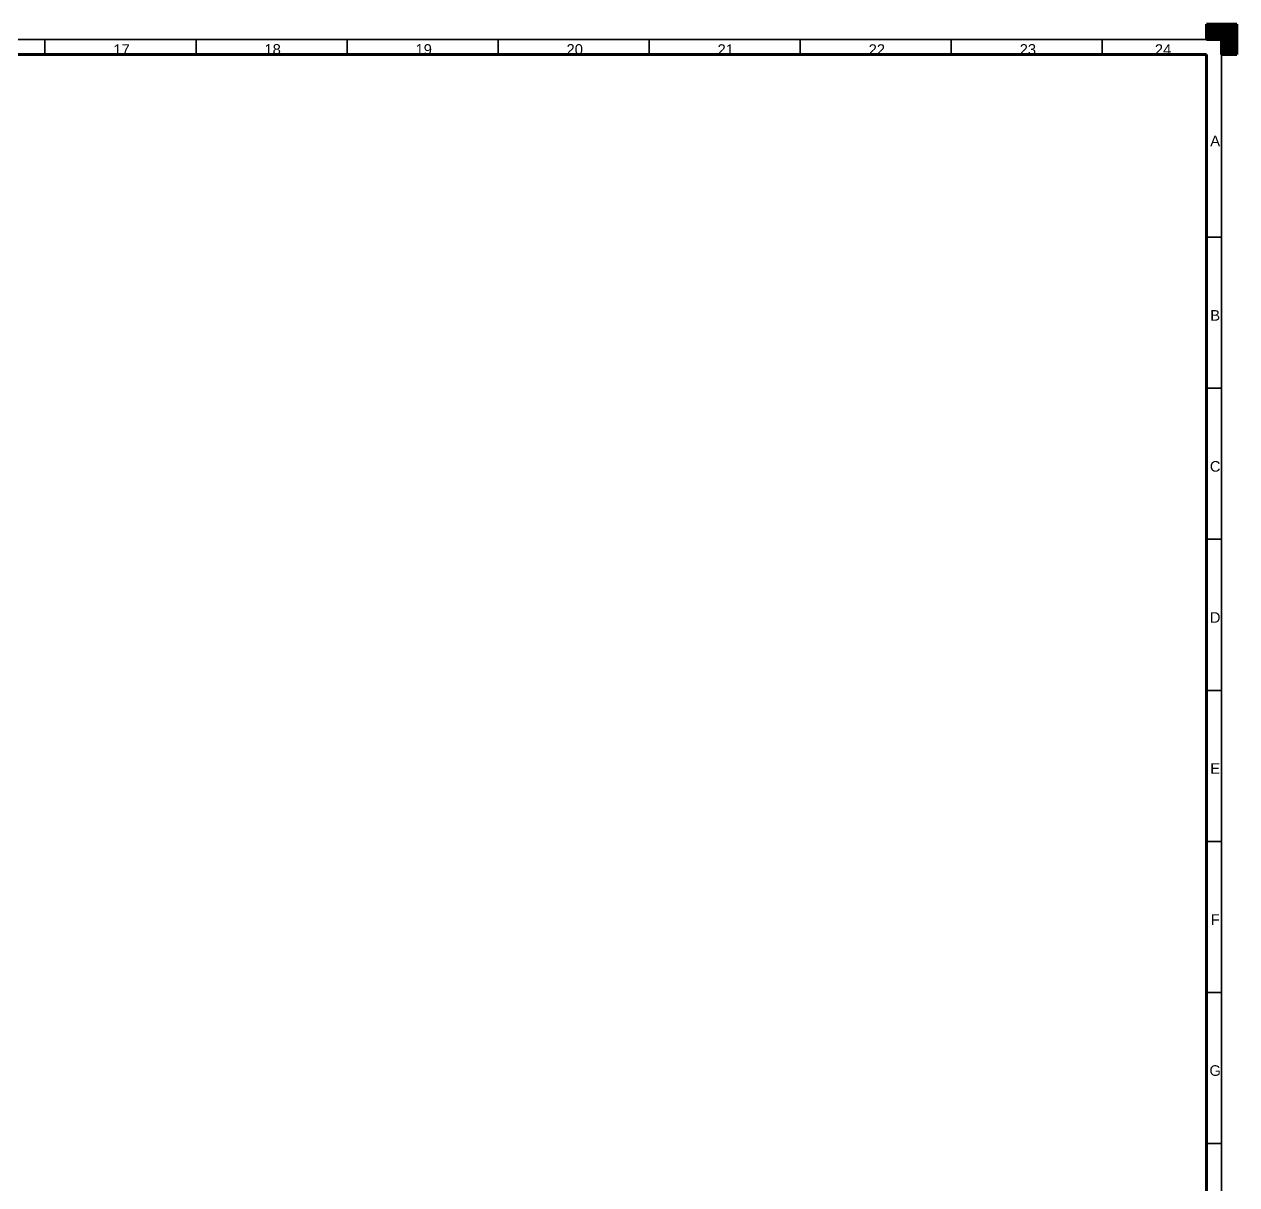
# Model space of a CAD drawing. Header units: millimetres. Extents: x 0 to 1189, y 0 to 841.
# Drawn here: x 787.6 to 1189, y 456.8 to 841 of the extents above; entities that cross this region are included whole.
import ezdxf

# ---------------------------------------------------------------- set-up
doc = ezdxf.new("R2010")
doc.units = ezdxf.units.MM
doc.layers.add('256', color=7, linetype='Continuous', true_color=0xffffff)
doc.styles.add('Arial', font='Arial')

# ---------------------------------------------------------------- blocks, each defined once
blk = doc.blocks.new('HATCH3')
at = {"color": 18, "lineweight": 13}
for p, q in [((1179, 840.98988), (1189, 840.98988)), ((1179, 840.94755), (1189, 840.94755)), ((1179, 840.90522), (1189, 840.90522)), ((1179, 840.86289), (1189, 840.86289)), ((1179, 840.82056), (1189, 840.82056)), ((1179, 840.77823), (1189, 840.77823)), ((1179, 840.7359), (1189, 840.7359)), ((1179, 840.69357), (1189, 840.69357)), ((1179, 840.65124), (1189, 840.65124)), ((1179, 840.60891), (1189, 840.60891)), ((1179, 840.56658), (1189, 840.56658)), ((1179, 840.52425), (1189, 840.52425)), ((1179, 840.48192), (1189, 840.48192)), ((1179, 840.43959), (1189, 840.43959)), ((1179, 840.39726), (1189, 840.39726)), ((1179, 840.35493), (1189, 840.35493)), ((1179, 840.3126), (1189, 840.3126)), ((1179, 840.27027), (1189, 840.27027)), ((1179, 840.22794), (1189, 840.22794)), ((1179, 840.18561), (1189, 840.18561)), ((1179, 840.14328), (1189, 840.14328)), ((1179, 840.10095), (1189, 840.10095)), ((1179, 840.05862), (1189, 840.05862)), ((1179, 840.01629), (1189, 840.01629)), ((1179, 839.97396), (1189, 839.97396)), ((1179, 839.93163), (1189, 839.93163)), ((1179, 839.8893), (1189, 839.8893)), ((1179, 839.84697), (1189, 839.84697)), ((1179, 839.80464), (1189, 839.80464)), ((1179, 839.76231), (1189, 839.76231)), ((1179, 839.71998), (1189, 839.71998)), ((1179, 839.67765), (1189, 839.67765)), ((1179, 839.63532), (1189, 839.63532)), ((1179, 839.59299), (1189, 839.59299)), ((1179, 839.55066), (1189, 839.55066)), ((1179, 839.50833), (1189, 839.50833)), ((1179, 839.466), (1189, 839.466)), ((1179, 839.42367), (1189, 839.42367)), ((1179, 839.38134), (1189, 839.38134)), ((1179, 839.33901), (1189, 839.33901)), ((1179, 839.29668), (1189, 839.29668)), ((1179, 839.25435), (1189, 839.25435)), ((1179, 839.21202), (1189, 839.21202)), ((1179, 839.16969), (1189, 839.16969)), ((1179, 839.12736), (1189, 839.12736)), ((1179, 839.08503), (1189, 839.08503)), ((1179, 839.0427), (1189, 839.0427)), ((1179, 839.00037), (1189, 839.00037)), ((1179, 838.95804), (1189, 838.95804)), ((1179, 838.91571), (1189, 838.91571)), ((1179, 838.87338), (1189, 838.87338)), ((1179, 838.83105), (1189, 838.83105)), ((1179, 838.78872), (1189, 838.78872)), ((1179, 838.74639), (1189, 838.74639)), ((1179, 838.70406), (1189, 838.70406)), ((1179, 838.66173), (1189, 838.66173)), ((1179, 838.6194), (1189, 838.6194)), ((1179, 838.57707), (1189, 838.57707)), ((1179, 838.53474), (1189, 838.53474)), ((1179, 838.49241), (1189, 838.49241)), ((1179, 838.45008), (1189, 838.45008)), ((1179, 838.40775), (1189, 838.40775)), ((1179, 838.36542), (1189, 838.36542)), ((1179, 838.32309), (1189, 838.32309)), ((1179, 838.28076), (1189, 838.28076)), ((1179, 838.23843), (1189, 838.23843)), ((1179, 838.1961), (1189, 838.1961)), ((1179, 838.15377), (1189, 838.15377)), ((1179, 838.11144), (1189, 838.11144)), ((1179, 838.06911), (1189, 838.06911)), ((1179, 838.02678), (1189, 838.02678)), ((1179, 837.98445), (1189, 837.98445)), ((1179, 837.94212), (1189, 837.94212)), ((1179, 837.89979), (1189, 837.89979)), ((1179, 837.85746), (1189, 837.85746)), ((1179, 837.81513), (1189, 837.81513)), ((1179, 837.7728), (1189, 837.7728)), ((1179, 837.73047), (1189, 837.73047)), ((1179, 837.68814), (1189, 837.68814)), ((1179, 837.64581), (1189, 837.64581)), ((1179, 837.60348), (1189, 837.60348)), ((1179, 837.56115), (1189, 837.56115)), ((1179, 837.51882), (1189, 837.51882)), ((1179, 837.47649), (1189, 837.47649)), ((1179, 837.43416), (1189, 837.43416)), ((1179, 837.39183), (1189, 837.39183)), ((1179, 837.3495), (1189, 837.3495)), ((1179, 837.30717), (1189, 837.30717)), ((1179, 837.26484), (1189, 837.26484)), ((1179, 837.22251), (1189, 837.22251)), ((1179, 837.18018), (1189, 837.18018)), ((1179, 837.13785), (1189, 837.13785)), ((1179, 837.09552), (1189, 837.09552)), ((1179, 837.05319), (1189, 837.05319)), ((1179, 837.01086), (1189, 837.01086)), ((1179, 836.96853), (1189, 836.96853)), ((1179, 836.9262), (1189, 836.9262)), ((1179, 836.88387), (1189, 836.88387)), ((1179, 836.84154), (1189, 836.84154)), ((1179, 836.79921), (1189, 836.79921)), ((1179, 836.75688), (1189, 836.75688)), ((1179, 836.71455), (1189, 836.71455)), ((1179, 836.67222), (1189, 836.67222)), ((1179, 836.62989), (1189, 836.62989)), ((1179, 836.58756), (1189, 836.58756)), ((1179, 836.54523), (1189, 836.54523)), ((1179, 836.5029), (1189, 836.5029)), ((1179, 836.46057), (1189, 836.46057)), ((1179, 836.41824), (1189, 836.41824)), ((1179, 836.37591), (1189, 836.37591)), ((1179, 836.33358), (1189, 836.33358)), ((1179, 836.29125), (1189, 836.29125)), ((1179, 836.24892), (1189, 836.24892)), ((1179, 836.20659), (1189, 836.20659)), ((1179, 836.16426), (1189, 836.16426)), ((1179, 836.12193), (1189, 836.12193)), ((1179, 836.0796), (1189, 836.0796)), ((1179, 836.03727), (1189, 836.03727)), ((1184, 835.99494), (1189, 835.99494)), ((1184, 835.95261), (1189, 835.95261)), ((1184, 835.91028), (1189, 835.91028)), ((1184, 835.86795), (1189, 835.86795)), ((1184, 835.82562), (1189, 835.82562)), ((1184, 835.78329), (1189, 835.78329)), ((1184, 835.74096), (1189, 835.74096)), ((1184, 835.69863), (1189, 835.69863)), ((1184, 835.6563), (1189, 835.6563)), ((1184, 835.61397), (1189, 835.61397)), ((1184, 835.57164), (1189, 835.57164)), ((1184, 835.52931), (1189, 835.52931)), ((1184, 835.48698), (1189, 835.48698)), ((1184, 835.44465), (1189, 835.44465)), ((1184, 835.40232), (1189, 835.40232)), ((1184, 835.35999), (1189, 835.35999)), ((1184, 835.31766), (1189, 835.31766)), ((1184, 835.27533), (1189, 835.27533)), ((1184, 835.233), (1189, 835.233)), ((1184, 835.19067), (1189, 835.19067)), ((1184, 835.14834), (1189, 835.14834)), ((1184, 835.10601), (1189, 835.10601)), ((1184, 835.06368), (1189, 835.06368)), ((1184, 835.02135), (1189, 835.02135)), ((1184, 834.97902), (1189, 834.97902)), ((1184, 834.93669), (1189, 834.93669)), ((1184, 834.89436), (1189, 834.89436)), ((1184, 834.85203), (1189, 834.85203)), ((1184, 834.8097), (1189, 834.8097)), ((1184, 834.76737), (1189, 834.76737)), ((1184, 834.72504), (1189, 834.72504)), ((1184, 834.68271), (1189, 834.68271)), ((1184, 834.64038), (1189, 834.64038)), ((1184, 834.59805), (1189, 834.59805)), ((1184, 834.55572), (1189, 834.55572)), ((1184, 834.51339), (1189, 834.51339)), ((1184, 834.47106), (1189, 834.47106)), ((1184, 834.42873), (1189, 834.42873)), ((1184, 834.3864), (1189, 834.3864)), ((1184, 834.34407), (1189, 834.34407)), ((1184, 834.30174), (1189, 834.30174)), ((1184, 834.25941), (1189, 834.25941)), ((1184, 834.21708), (1189, 834.21708)), ((1184, 834.17475), (1189, 834.17475)), ((1184, 834.13242), (1189, 834.13242)), ((1184, 834.09009), (1189, 834.09009)), ((1184, 834.04776), (1189, 834.04776)), ((1184, 834.00543), (1189, 834.00543)), ((1184, 833.9631), (1189, 833.9631)), ((1184, 833.92077), (1189, 833.92077)), ((1184, 833.87844), (1189, 833.87844)), ((1184, 833.83611), (1189, 833.83611)), ((1184, 833.79378), (1189, 833.79378)), ((1184, 833.75145), (1189, 833.75145)), ((1184, 833.70912), (1189, 833.70912)), ((1184, 833.66679), (1189, 833.66679)), ((1184, 833.62446), (1189, 833.62446)), ((1184, 833.58213), (1189, 833.58213)), ((1184, 833.5398), (1189, 833.5398)), ((1184, 833.49747), (1189, 833.49747)), ((1184, 833.45514), (1189, 833.45514)), ((1184, 833.41281), (1189, 833.41281)), ((1184, 833.37048), (1189, 833.37048)), ((1184, 833.32815), (1189, 833.32815)), ((1184, 833.28582), (1189, 833.28582)), ((1184, 833.24349), (1189, 833.24349)), ((1184, 833.20116), (1189, 833.20116)), ((1184, 833.15883), (1189, 833.15883)), ((1184, 833.1165), (1189, 833.1165)), ((1184, 833.07417), (1189, 833.07417)), ((1184, 833.03184), (1189, 833.03184)), ((1184, 832.98951), (1189, 832.98951)), ((1184, 832.94718), (1189, 832.94718)), ((1184, 832.90485), (1189, 832.90485)), ((1184, 832.86252), (1189, 832.86252)), ((1184, 832.82019), (1189, 832.82019)), ((1184, 832.77786), (1189, 832.77786)), ((1184, 832.73553), (1189, 832.73553)), ((1184, 832.6932), (1189, 832.6932)), ((1184, 832.65087), (1189, 832.65087)), ((1184, 832.60854), (1189, 832.60854)), ((1184, 832.56621), (1189, 832.56621)), ((1184, 832.52388), (1189, 832.52388)), ((1184, 832.48155), (1189, 832.48155)), ((1184, 832.43922), (1189, 832.43922)), ((1184, 832.39689), (1189, 832.39689)), ((1184, 832.35456), (1189, 832.35456)), ((1184, 832.31223), (1189, 832.31223)), ((1184, 832.2699), (1189, 832.2699)), ((1184, 832.22757), (1189, 832.22757)), ((1184, 832.18524), (1189, 832.18524)), ((1184, 832.14291), (1189, 832.14291)), ((1184, 832.10058), (1189, 832.10058)), ((1184, 832.05825), (1189, 832.05825)), ((1184, 832.01592), (1189, 832.01592)), ((1184, 831.97359), (1189, 831.97359)), ((1184, 831.93126), (1189, 831.93126)), ((1184, 831.88893), (1189, 831.88893)), ((1184, 831.8466), (1189, 831.8466)), ((1184, 831.80427), (1189, 831.80427)), ((1184, 831.76194), (1189, 831.76194)), ((1184, 831.71961), (1189, 831.71961)), ((1184, 831.67728), (1189, 831.67728)), ((1184, 831.63495), (1189, 831.63495)), ((1184, 831.59262), (1189, 831.59262)), ((1184, 831.55029), (1189, 831.55029)), ((1184, 831.50796), (1189, 831.50796)), ((1184, 831.46563), (1189, 831.46563)), ((1184, 831.4233), (1189, 831.4233)), ((1184, 831.38097), (1189, 831.38097)), ((1184, 831.33864), (1189, 831.33864)), ((1184, 831.29631), (1189, 831.29631)), ((1184, 831.25398), (1189, 831.25398)), ((1184, 831.21165), (1189, 831.21165)), ((1184, 831.16932), (1189, 831.16932)), ((1184, 831.12699), (1189, 831.12699)), ((1184, 831.08466), (1189, 831.08466)), ((1184, 831.04233), (1189, 831.04233)), ((1184, 831), (1189, 831))]:
    blk.add_line(p, q, dxfattribs=at)

msp = doc.modelspace()

# ---------------------------------------------------------------- linework, layer by layer
at = {"layer": '256', "color": 18, "linetype": 'Continuous', "lineweight": 70}
for p, q in [((1179, 841), (1189, 841)), ((1179, 836), (1179, 841)), ((1189, 841), (1189, 831)), ((1184, 836), (1179, 836)), ((1184, 831), (1184, 836)), ((20, 831), (1179, 831)), ((1179, 831), (1179, 10)), ((1189, 831), (1184, 831))]:
    msp.add_line(p, q, dxfattribs=at)
at = {"layer": '256', "color": 18, "linetype": 'Continuous', "lineweight": 35}
for p, q in [((15, 836), (1184, 836)), ((794.5, 836), (794.5, 831)), ((844.5, 836), (844.5, 831)), ((894.5, 836), (894.5, 831)), ((944.5, 836), (944.5, 831)), ((994.5, 836), (994.5, 831)), ((1044.5, 836), (1044.5, 831)), ((1094.5, 836), (1094.5, 831)), ((1144.5, 836), (1144.5, 831)), ((1184, 836), (1184, 5)), ((1179, 770.5), (1184, 770.5)), ((1179, 720.5), (1184, 720.5)), ((1179, 670.5), (1184, 670.5)), ((1179, 620.5), (1184, 620.5)), ((1179, 570.5), (1184, 570.5)), ((1179, 520.5), (1184, 520.5)), ((1179, 470.5), (1184, 470.5))]:
    msp.add_line(p, q, dxfattribs=at)

# ---------------------------------------------------------------- block references
msp.add_blockref('HATCH3', (0, 0), dxfattribs=at)

# ---------------------------------------------------------------- texts
at = {"layer": '256', "color": 18, "linetype": 'Continuous', "lineweight": 13, "char_height": 3.5, "attachment_point": 7, "line_spacing_factor": 1.047437, "style": 'Arial'}
for s, insert in [('\\fArial|b0|i0;\\W1.0000;17', (817.141196, 830.864203)), ('\\fArial|b0|i0;\\W1.0000;18', (867.141196, 830.864203)), ('\\fArial|b0|i0;\\W1.0000;19', (917.141196, 830.864203)), ('\\fArial|b0|i0;\\W1.0000;20', (967.141196, 830.864203)), ('\\fArial|b0|i0;\\W1.0000;21', (1017.141196, 830.864203)), ('\\fArial|b0|i0;\\W1.0000;22', (1067.141196, 830.864203)), ('\\fArial|b0|i0;\\W1.0000;23', (1117.141196, 830.864203)), ('\\fArial|b0|i0;\\W1.0000;24', (1161.891196, 830.864203)), ('\\fArial|b0|i0;\\W1.0000;A', (1180.229872, 800.621365)), ('\\fArial|b0|i0;\\W1.0000;B', (1180.229872, 742.871365)), ('\\fArial|b0|i0;\\W1.0000;C', (1180.094982, 692.841522)), ('\\fArial|b0|i0;\\W1.0000;D', (1180.094982, 642.871365)), ('\\fArial|b0|i0;\\W1.0000;E', (1180.229872, 592.871365)), ('\\fArial|b0|i0;\\W1.0000;F', (1180.367151, 542.871365)), ('\\fArial|b0|i0;\\W1.0000;G', (1179.958897, 492.841522))]:
    msp.add_mtext(s, dxfattribs=dict(at, insert=insert))

doc.saveas('drawing.dxf')
